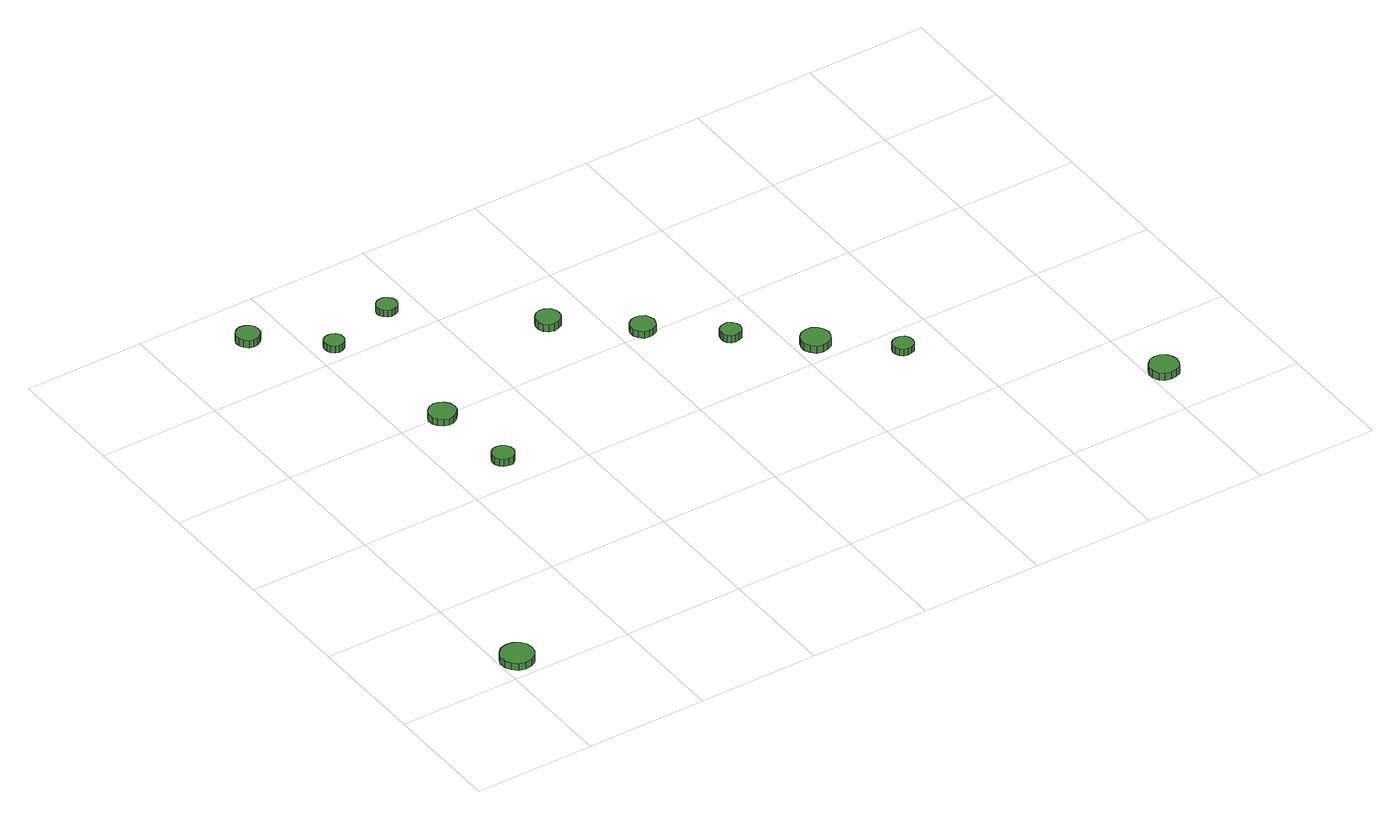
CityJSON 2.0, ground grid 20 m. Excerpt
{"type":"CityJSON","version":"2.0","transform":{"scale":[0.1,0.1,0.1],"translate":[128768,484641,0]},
"CityObjects":{
"tree1":{"type":"SolitaryVegetationObject","attributes":{"function":"something"},"geometry":[{"type":"MultiSurface","lod":"1","boundaries":[[[0,1,2,3,4,5,6,7,8,9,10,11,12,13,14]],[[15,16,17,18,19,20,21,22,23,24,25,26,27,28,29]],[[0,29,28,1]],[[1,28,27,2]],[[2,27,26,3]],[[3,26,25,4]],[[4,25,24,5]],[[5,24,23,6]],[[6,23,22,7]],[[7,22,21,8]],[[8,21,20,9]],[[9,20,19,10]],[[10,19,18,11]],[[11,18,17,12]],[[12,17,16,13]],[[13,16,15,14]],[[14,15,29,0]]]}]},
"tree2":{"type":"SolitaryVegetationObject","attributes":{"function":"something"},"geometry":[{"type":"MultiSurface","lod":"1","boundaries":[[[30,31,32,33,34,35,36,37,38,39,40,41,42,43,44]],[[45,46,47,48,49,50,51,52,53,54,55,56,57,58,59]],[[30,59,58,31]],[[31,58,57,32]],[[32,57,56,33]],[[33,56,55,34]],[[34,55,54,35]],[[35,54,53,36]],[[36,53,52,37]],[[37,52,51,38]],[[38,51,50,39]],[[39,50,49,40]],[[40,49,48,41]],[[41,48,47,42]],[[42,47,46,43]],[[43,46,45,44]],[[44,45,59,30]]]}]},
"tree3":{"type":"SolitaryVegetationObject","attributes":{"function":"something"},"geometry":[{"type":"MultiSurface","lod":"1","boundaries":[[[60,61,62,63,64,65,66,67,68,69,70,71,72,73,74]],[[75,76,77,78,79,80,81,82,83,84,85,86,87,88,89]],[[60,89,88,61]],[[61,88,87,62]],[[62,87,86,63]],[[63,86,85,64]],[[64,85,84,65]],[[65,84,83,66]],[[66,83,82,67]],[[67,82,81,68]],[[68,81,80,69]],[[69,80,79,70]],[[70,79,78,71]],[[71,78,77,72]],[[72,77,76,73]],[[73,76,75,74]],[[74,75,89,60]]]}]},
"tree4":{"type":"SolitaryVegetationObject","attributes":{"function":"something"},"geometry":[{"type":"MultiSurface","lod":"1","boundaries":[[[90,91,92,93,94,95,96,97,98,99,100,101,102,103,104]],[[105,106,107,108,109,110,111,112,113,114,115,116,117,118,119]],[[90,119,118,91]],[[91,118,117,92]],[[92,117,116,93]],[[93,116,115,94]],[[94,115,114,95]],[[95,114,113,96]],[[96,113,112,97]],[[97,112,111,98]],[[98,111,110,99]],[[99,110,109,100]],[[100,109,108,101]],[[101,108,107,102]],[[102,107,106,103]],[[103,106,105,104]],[[104,105,119,90]]]}]},
"tree5":{"type":"SolitaryVegetationObject","attributes":{"function":"something"},"geometry":[{"type":"MultiSurface","lod":"1","boundaries":[[[120,121,122,123,124,125,126,127,128,129,130,131,132,133,134]],[[135,136,137,138,139,140,141,142,143,144,145,146,147,148,149]],[[120,149,148,121]],[[121,148,147,122]],[[122,147,146,123]],[[123,146,145,124]],[[124,145,144,125]],[[125,144,143,126]],[[126,143,142,127]],[[127,142,141,128]],[[128,141,140,129]],[[129,140,139,130]],[[130,139,138,131]],[[131,138,137,132]],[[132,137,136,133]],[[133,136,135,134]],[[134,135,149,120]]]}]},
"tree6":{"type":"SolitaryVegetationObject","attributes":{"function":"something"},"geometry":[{"type":"MultiSurface","lod":"1","boundaries":[[[150,151,152,153,154,155,156,157,158,159,160,161,162,163,164]],[[165,166,167,168,169,170,171,172,173,174,175,176,177,178,179]],[[150,179,178,151]],[[151,178,177,152]],[[152,177,176,153]],[[153,176,175,154]],[[154,175,174,155]],[[155,174,173,156]],[[156,173,172,157]],[[157,172,171,158]],[[158,171,170,159]],[[159,170,169,160]],[[160,169,168,161]],[[161,168,167,162]],[[162,167,166,163]],[[163,166,165,164]],[[164,165,179,150]]]}]},
"tree7":{"type":"SolitaryVegetationObject","attributes":{"function":"something"},"geometry":[{"type":"MultiSurface","lod":"1","boundaries":[[[180,181,182,183,184,185,186,187,188,189,190,191,192,193,194]],[[195,196,197,198,199,200,201,202,203,204,205,206,207,208,209]],[[180,209,208,181]],[[181,208,207,182]],[[182,207,206,183]],[[183,206,205,184]],[[184,205,204,185]],[[185,204,203,186]],[[186,203,202,187]],[[187,202,201,188]],[[188,201,200,189]],[[189,200,199,190]],[[190,199,198,191]],[[191,198,197,192]],[[192,197,196,193]],[[193,196,195,194]],[[194,195,209,180]]]}]},
"tree8":{"type":"SolitaryVegetationObject","attributes":{"function":"something"},"geometry":[{"type":"MultiSurface","lod":"1","boundaries":[[[210,211,212,213,214,215,216,217,218,219,220,221,222,223,224]],[[225,226,227,228,229,230,231,232,233,234,235,236,237,238,239]],[[210,239,238,211]],[[211,238,237,212]],[[212,237,236,213]],[[213,236,235,214]],[[214,235,234,215]],[[215,234,233,216]],[[216,233,232,217]],[[217,232,231,218]],[[218,231,230,219]],[[219,230,229,220]],[[220,229,228,221]],[[221,228,227,222]],[[222,227,226,223]],[[223,226,225,224]],[[224,225,239,210]]]}]},
"tree9":{"type":"SolitaryVegetationObject","attributes":{"function":"something"},"geometry":[{"type":"MultiSurface","lod":"1","boundaries":[[[240,241,242,243,244,245,246,247,248,249,250,251,252,253,254]],[[255,256,257,258,259,260,261,262,263,264,265,266,267,268,269]],[[240,269,268,241]],[[241,268,267,242]],[[242,267,266,243]],[[243,266,265,244]],[[244,265,264,245]],[[245,264,263,246]],[[246,263,262,247]],[[247,262,261,248]],[[248,261,260,249]],[[249,260,259,250]],[[250,259,258,251]],[[251,258,257,252]],[[252,257,256,253]],[[253,256,255,254]],[[254,255,269,240]]]}]},
"tree10":{"type":"SolitaryVegetationObject","attributes":{"function":"something"},"geometry":[{"type":"MultiSurface","lod":"1","boundaries":[[[270,271,272,273,274,275,276,277,278,279,280,281,282,283,284]],[[285,286,287,288,289,290,291,292,293,294,295,296,297,298,299]],[[270,299,298,271]],[[271,298,297,272]],[[272,297,296,273]],[[273,296,295,274]],[[274,295,294,275]],[[275,294,293,276]],[[276,293,292,277]],[[277,292,291,278]],[[278,291,290,279]],[[279,290,289,280]],[[280,289,288,281]],[[281,288,287,282]],[[282,287,286,283]],[[283,286,285,284]],[[284,285,299,270]]]}]},
"tree11":{"type":"SolitaryVegetationObject","attributes":{"function":"something"},"geometry":[{"type":"MultiSurface","lod":"1","boundaries":[[[300,301,302,303,304,305,306,307,308,309,310,311,312,313,314]],[[315,316,317,318,319,320,321,322,323,324,325,326,327,328,329]],[[300,329,328,301]],[[301,328,327,302]],[[302,327,326,303]],[[303,326,325,304]],[[304,325,324,305]],[[305,324,323,306]],[[306,323,322,307]],[[307,322,321,308]],[[308,321,320,309]],[[309,320,319,310]],[[310,319,318,311]],[[311,318,317,312]],[[312,317,316,313]],[[313,316,315,314]],[[314,315,329,300]]]}]},
"tree12":{"type":"SolitaryVegetationObject","attributes":{"function":"something"},"geometry":[{"type":"MultiSurface","lod":"1","boundaries":[[[330,331,332,333,334,335,336,337,338,339,340,341,342,343,344]],[[345,346,347,348,349,350,351,352,353,354,355,356,357,358,359]],[[330,359,358,331]],[[331,358,357,332]],[[332,357,356,333]],[[333,356,355,334]],[[334,355,354,335]],[[335,354,353,336]],[[336,353,352,337]],[[337,352,351,338]],[[338,351,350,339]],[[339,350,349,340]],[[340,349,348,341]],[[341,348,347,342]],[[342,347,346,343]],[[343,346,345,344]],[[344,345,359,330]]]}]}
},
"vertices":[
[54,36,18],[52,46,18],[46,55,18],[36,61,18],[25,62,18],[14,59,18],[6,51,18],[1,41,18],[1,30,18],[6,20,18],[14,12,18],[25,9,18],[36,10,18],[46,16,18],[52,25,18],[52,25,6],[46,16,6],[36,10,6],[25,9,6],[14,12,6],[6,20,6],[1,30,6],[1,41,6],[6,51,6],[14,59,6],[25,62,6],[36,61,6],[46,55,6],[52,46,6],[54,36,6],
[156,916,18],[155,924,18],[150,930,18],[143,934,18],[135,935,18],[128,933,18],[122,927,18],[118,920,18],[118,912,18],[122,905,18],[128,899,18],[135,897,18],[143,898,18],[150,902,18],[155,908,18],[155,908,5],[150,902,5],[143,898,5],[135,897,5],[128,899,5],[122,905,5],[118,912,5],[118,920,5],[122,927,5],[128,933,5],[135,935,5],[143,934,5],[150,930,5],[155,924,5],[156,916,5],
[306,460,17],[304,467,17],[300,473,17],[294,477,17],[286,478,17],[279,476,17],[274,471,17],[271,464,17],[271,457,17],[274,450,17],[279,445,17],[286,443,17],[294,443,17],[300,447,17],[304,453,17],[304,453,4],[300,447,4],[294,443,4],[286,443,4],[279,445,4],[274,450,4],[271,457,4],[271,464,4],[274,471,4],[279,476,4],[286,478,4],[294,477,4],[300,473,4],[304,467,4],[306,460,4],
[292,595,18],[290,604,18],[284,611,18],[276,616,18],[267,617,18],[259,614,18],[252,608,18],[248,600,18],[248,590,18],[252,582,18],[259,576,18],[267,573,18],[276,574,18],[284,579,18],[290,586,18],[290,586,6],[284,579,6],[276,574,6],[267,573,6],[259,576,6],[252,582,6],[248,590,6],[248,600,6],[252,608,6],[259,614,6],[267,617,6],[276,616,6],[284,611,6],[290,604,6],[292,595,6],
[251,831,17],[250,838,17],[246,843,17],[240,846,17],[233,847,17],[227,845,17],[222,841,17],[219,834,17],[219,828,17],[222,822,17],[227,817,17],[233,815,17],[240,816,17],[246,819,17],[250,825,17],[250,825,5],[246,819,5],[240,816,5],[233,815,5],[227,817,5],[222,822,5],[219,828,5],[219,834,5],[222,841,5],[227,845,5],[233,847,5],[240,846,5],[246,843,5],[250,838,5],[251,831,5],
[367,863,16],[365,870,16],[361,875,16],[355,879,16],[348,879,16],[342,877,16],[337,873,16],[334,866,16],[334,859,16],[337,853,16],[342,848,16],[348,846,16],[355,847,16],[361,850,16],[365,856,16],[365,856,4],[361,850,4],[355,847,4],[348,846,4],[342,848,4],[337,853,4],[334,859,4],[334,866,4],[337,873,4],[342,877,4],[348,879,4],[355,879,4],[361,875,4],[365,870,4],[367,863,4],
[551,703,16],[550,711,16],[545,718,16],[537,722,16],[529,723,16],[521,720,16],[515,714,16],[512,707,16],[512,698,16],[515,691,16],[521,685,16],[529,683,16],[537,684,16],[545,688,16],[550,695,16],[550,695,3],[545,688,3],[537,684,3],[529,683,3],[521,685,3],[515,691,3],[512,698,3],[512,707,3],[515,714,3],[521,720,3],[529,723,3],[537,722,3],[545,718,3],[550,711,3],[551,703,3],
[659,610,16],[657,618,16],[653,625,16],[645,629,16],[637,630,16],[629,627,16],[623,622,16],[619,614,16],[619,606,16],[623,598,16],[629,592,16],[637,590,16],[645,591,16],[653,595,16],[657,602,16],[657,602,4],[653,595,4],[645,591,4],[637,590,4],[629,592,4],[623,598,4],[619,606,4],[619,614,4],[623,622,4],[629,627,4],[637,630,4],[645,629,4],[653,625,4],[657,618,4],[659,610,4],
[756,525,17],[754,531,17],[750,537,17],[744,541,17],[737,541,17],[730,539,17],[725,534,17],[723,528,17],[723,521,17],[725,515,17],[730,510,17],[737,508,17],[744,509,17],[750,512,17],[754,518,17],[754,518,4],[750,512,4],[744,509,4],[737,508,4],[730,510,4],[725,515,4],[723,521,4],[723,528,4],[725,534,4],[730,539,4],[737,541,4],[744,541,4],[750,537,4],[754,531,4],[756,525,4],
[856,438,17],[854,448,17],[849,456,17],[840,461,17],[831,462,17],[821,459,17],[814,452,17],[810,443,17],[810,434,17],[814,425,17],[821,418,17],[831,415,17],[840,416,17],[849,421,17],[854,429,17],[854,429,4],[849,421,4],[840,416,4],[831,415,4],[821,418,4],[814,425,4],[810,434,4],[810,443,4],[814,452,4],[821,459,4],[831,462,4],[840,461,4],[849,456,4],[854,448,4],[856,438,4],
[949,353,17],[948,360,17],[944,366,17],[938,369,17],[931,370,17],[924,368,17],[919,363,17],[916,357,17],[916,350,17],[919,344,17],[924,339,17],[931,337,17],[938,338,17],[944,341,17],[948,347,17],[948,347,5],[944,341,5],[938,338,5],[931,337,5],[924,339,5],[919,344,5],[916,350,5],[916,357,5],[919,363,5],[924,368,5],[931,370,5],[938,369,5],[944,366,5],[948,360,5],[949,353,5],
[1248,94,17],[1246,103,17],[1241,111,17],[1232,116,17],[1223,117,17],[1213,114,17],[1206,107,17],[1202,99,17],[1202,89,17],[1206,80,17],[1213,74,17],[1223,71,17],[1232,72,17],[1241,76,17],[1246,84,17],[1246,84,4],[1241,76,4],[1232,72,4],[1223,71,4],[1213,74,4],[1206,80,4],[1202,89,4],[1202,99,4],[1206,107,4],[1213,114,4],[1223,117,4],[1232,116,4],[1241,111,4],[1246,103,4],[1248,94,4]
]}
